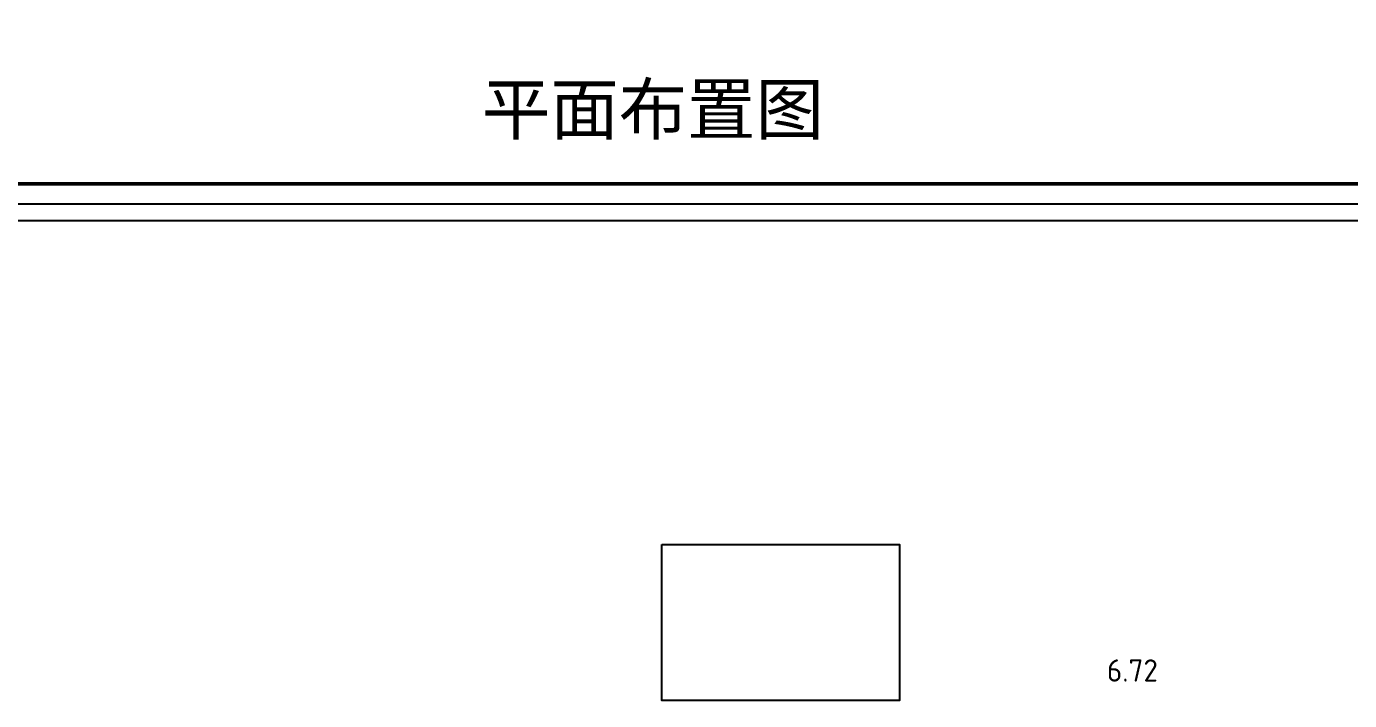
# Model space of a CAD drawing. Header units: millimetres. Extents: x -114775 to 228300, y -175499 to 108657.
# Drawn here: x 21419 to 39232, y -81375 to -72298 of the extents above; entities that cross this region are included whole.
import ezdxf

# ---------------------------------------------------------------- set-up
doc = ezdxf.new("R2010")
doc.units = ezdxf.units.MM
doc.header["$LTSCALE"] = 1000
for name, color, linetype in [('BORDER', 7, 'CONTINUOUS'), ('DIM', 3, 'CONTINUOUS'), ('PUB_TEXT', 7, 'CONTINUOUS'), ('S-降板', 143, 'CONTINUOUS')]:
    doc.layers.add(name, color=color, linetype=linetype)
doc.layers.add('S-ANNO-REVS', color=1, linetype='CONTINUOUS', true_color=0xff0000, plot=False)
doc.styles.get("Standard").update_dxf_attribs({"font": 'tssdeng.shx', "bigfont": 'tssdchn.shx'})
doc.styles.add('黑体', font='simhei.ttf')

# ---------------------------------------------------------------- blocks, each defined once
blk = doc.blocks.new('B20190222130906')
at = {"layer": 'BORDER'}
blk.add_lwpolyline([(0, 0), (0, 21000), (29700, 21000), (29700, 0)], close=True, dxfattribs=at)
at = {"layer": 'BORDER', "const_width": 50}
blk.add_lwpolyline([(2500, 500), (2500, 20500), (29200, 20500), (29200, 500)], close=True, dxfattribs=at)

msp = doc.modelspace()

# ---------------------------------------------------------------- linework, layer by layer
at = {"layer": 'S-ANNO-REVS'}
msp.add_xline((50314.1, -74684.8), (1, 0), dxfattribs=at)
at = {"layer": 'S-降板'}
msp.add_lwpolyline([(29974, -79274.7), (33174, -79274.7), (33174, -81374.7), (29974, -81374.7)], close=True, dxfattribs=at)

# ---------------------------------------------------------------- block references
at = {"layer": 'DIM'}
msp.add_blockref('B20190222130906', (13428.1, -74917.2), dxfattribs=at)

# ---------------------------------------------------------------- texts
at = {"layer": 'PUB_TEXT', "style": '黑体'}
msp.add_text('平面布置图', height=675.18, dxfattribs=at).set_placement((27550.8, -73749.9))
at = {"layer": 'S-降板'}
msp.add_text('6.72', height=300, dxfattribs=at).set_placement((35964.8, -81119.7))

doc.saveas('drawing.dxf')
